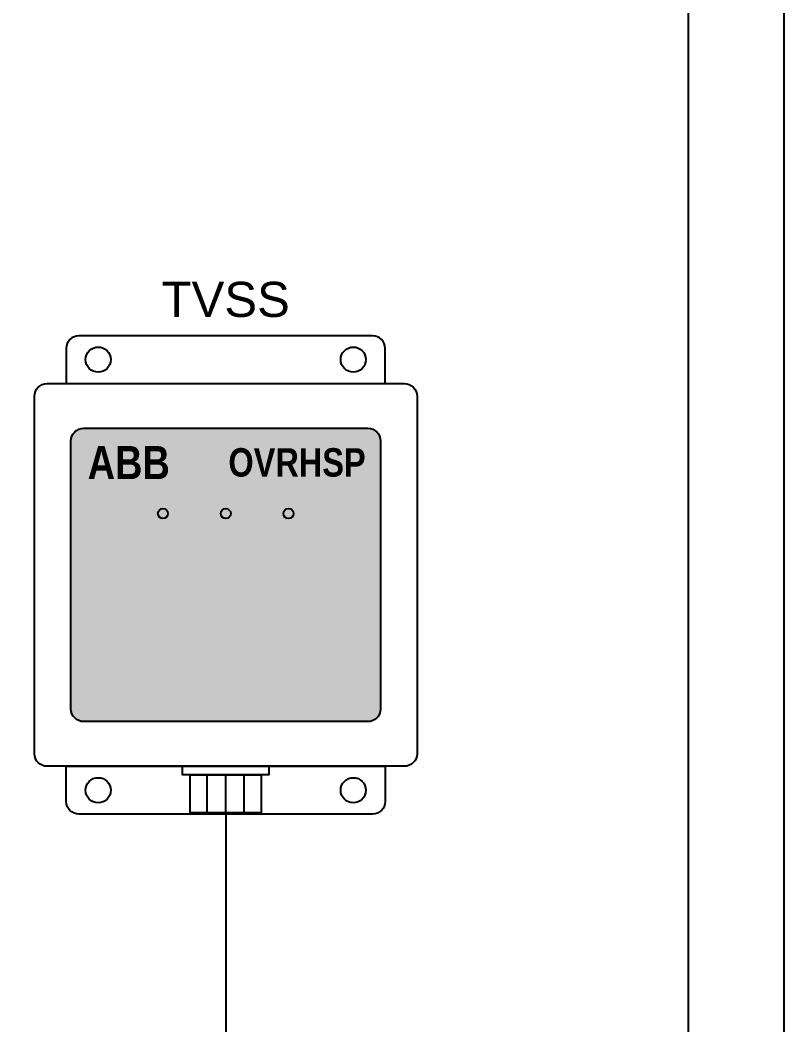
# Model space of a CAD drawing. Header units: millimetres. Extents: x 0 to 840, y -1485 to 297.
# Drawn here: x 92.81 to 123.24, y -410.41 to -370.39 of the extents above; entities that cross this region are included whole.
import ezdxf

# ---------------------------------------------------------------- set-up
doc = ezdxf.new("R2010")
doc.units = ezdxf.units.MM
doc.styles.get("Standard").update_dxf_attribs({"font": 'arial.ttf'})

# ---------------------------------------------------------------- blocks, each defined once
blk = doc.blocks.new('OVRHSP60-60-P')
blk.add_hatch(color=253).paths.add_polyline_path([(5.664, 3.684, 0.414214), (6.164, 4.184), (6.164, 14.866, 0.414214), (5.664, 15.366), (-5.664, 15.366, 0.414214), (-6.164, 14.866), (-6.164, 4.184, 0.414214), (-5.664, 3.684)])
h = blk.add_hatch(color=116)
h.paths.add_polyline_path([(-2.3, 11.967, 1), (-2.7, 11.967, 1)])
h.paths.add_polyline_path([(-0.2, 11.967, 1), (0.2, 11.967, 1)])
h.paths.add_polyline_path([(2.3, 11.967, 1), (2.7, 11.967, 1)])
for p, q in [((-0.738, 0.046), (-0.738, 1.565)), ((0, 0.046), (0, 1.565)), ((0.737, 0.046), (0.737, 1.565))]:
    blk.add_line(p, q)
at = {"color": 252}
for points in [[(-6.35, 17.145), (6.35, 17.145), (6.35, 18.55, 0.414214), (5.85, 19.05), (-5.85, 19.05, 0.414214), (-6.35, 18.55)], [(-6.35, 1.905), (6.35, 1.905), (6.35, 0.5, -0.414214), (5.85, 0), (-5.85, 0, -0.414214), (-6.35, 0.5)]]:
    blk.add_lwpolyline(points, format="xyb", close=True, dxfattribs=at)
for points in [[(-7.12, 17.145), (7.12, 17.145, -0.414214), (7.62, 16.645), (7.62, 2.405, -0.414214), (7.12, 1.905), (-7.12, 1.905, -0.414214), (-7.62, 2.405), (-7.62, 16.645, -0.414214)], [(-5.664, 15.366), (5.664, 15.366, -0.414214), (6.164, 14.866), (6.164, 4.184, -0.414214), (5.664, 3.684), (-5.664, 3.684, -0.414214), (-6.164, 4.184), (-6.164, 14.866, -0.414214)]]:
    blk.add_lwpolyline(points, format="xyb", close=True)
for points in [[(1.716, 1.905), (1.716, 1.565), (-1.716, 1.565), (-1.716, 1.905)], [(1.414, 1.565), (1.414, 0.046), (-1.414, 0.046), (-1.414, 1.565)]]:
    blk.add_lwpolyline(points, close=True)
for centre in [(-5.08, 18.1), (5.08, 18.1), (-5.08, 0.95), (5.08, 0.95)]:
    blk.add_circle(centre, 0.501, dxfattribs=at)
at = {"color": 116}
for centre in [(-2.5, 11.967), (0, 11.967), (2.5, 11.967)]:
    blk.add_circle(centre, 0.2, dxfattribs=at)
at = {"color": 1, "insert": (-3.863, 13.999), "char_height": 1.31935, "width": 5.35243, "attachment_point": 5}
blk.add_mtext('{\\fArial Narrow|b1|i0|c0|p34;ABB}', dxfattribs=at)
at = {"insert": (2.84, 13.999), "char_height": 1.13087, "width": 9.48619, "attachment_point": 5}
blk.add_mtext('{\\fArial Narrow|b1|i0|c0|p34;OVRHSP}', dxfattribs=at)

msp = doc.modelspace()

# ---------------------------------------------------------------- linework, layer by layer
at = {"color": 1}
msp.add_line((101.0017, -402.0116), (101.0017, -418.3147), dxfattribs=at)
at = {"color": 5}
for points in [[(43.2381, -335.7301), (123.2381, -335.7301), (123.2381, -535.7301), (43.2381, -535.7301)], [(47.0481, -339.5401), (119.4281, -339.5401), (119.4281, -531.9201), (47.0481, -531.9201)]]:
    msp.add_lwpolyline(points, close=True, dxfattribs=at)

# ---------------------------------------------------------------- block references
msp.add_blockref('OVRHSP60-60-P', (101.0017, -402.0116))

# ---------------------------------------------------------------- texts
at = {"insert": (101.0017, -381.5228), "char_height": 1.4, "width": 7.639301, "attachment_point": 5}
msp.add_mtext('TVSS', dxfattribs=at)

doc.saveas('drawing.dxf')
